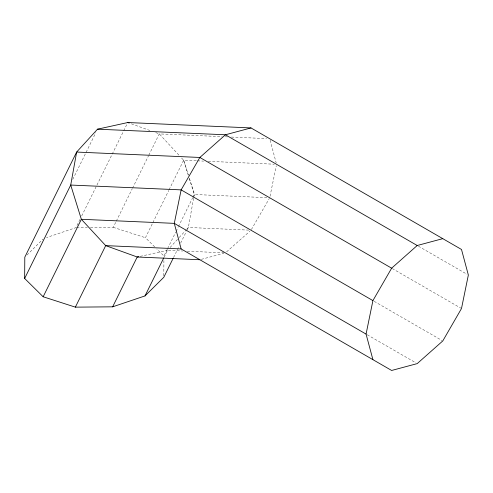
<?xml version="1.0" encoding="UTF-8"?>
<svg xmlns="http://www.w3.org/2000/svg" width="493" height="493" viewBox="0 0 493 493"><rect width="100%" height="100%" fill="white"/><g stroke="black" fill="none" stroke-linecap="round" stroke-linejoin="round"><path stroke-width="0.37" stroke-dasharray="2.46 1.85" d="M163.799 275.784L163.91 260.569M193.607 198.235L188.363 227.47L186.681 230.884M193.743 197.49L194.279 194.489L189.3 178.46M270.022 196.3L276.265 165.796M72.754 179.403L95.827 132.623M80.014 219.403L75.947 227.643L46.459 237.595M81.709 215.965L111.856 154.827M112.194 154.136L123.373 131.465M123.712 130.781L127.102 123.909M90.404 227.526L113.23 227.335L115.941 221.838M116.28 221.147L132.198 188.862M132.537 188.178L148.461 155.887M148.8 155.203L159.301 133.905L222.177 136.66M154.691 246.857L145.441 237.712L152.54 223.317M152.879 222.633L168.766 190.409M169.105 189.719L183.642 160.243L196.701 160.81M167.318 249.168L163.947 256.003L156.866 249.008M167.651 248.484L175.742 232.08M176.081 231.396L178.102 227.298M178.441 226.614L192.597 197.909M192.929 197.225L194.279 194.489L267.434 197.693M164.077 257.254L167.478 250.352L182.73 251.017M173.554 257.506L179.273 245.902M180.623 243.172L186.342 231.568M251.381 229.553L269.338 198.451M170.023 247.56L178.688 238.076M179.193 237.515L186.323 229.707M186.835 229.146L188.363 227.47L248.706 230.114M26.955 255.047L43.045 239.099M226.564 251.88L249.865 231.223M201.317 259.349L223.964 253.279M140.172 256.348L167.478 250.352M76.711 227.637L87.36 227.55M225.246 136.789L227.544 136.894M231.377 137.06L266.651 138.601M197.465 160.847L203.609 161.112M208.219 161.316L274.262 164.206M187.303 251.22L223.902 252.823M113.23 227.335L145.441 237.712M131.36 123.829L149.989 130.546M155.72 132.611L159.301 133.905L179.501 155.757M418.409 246.198L467.019 274.262M392.243 268.531L460.832 308.131M374.193 301.34L442.116 340.552M367.267 334.778L415.876 362.842M181.572 158L183.642 160.243L188.455 175.36M189.374 178.238L194.871 195.511M183.642 160.243L188.394 175.545M270.109 140.197L276.179 162.85"/><path stroke-width="0.74" d="M173.216 258.19L163.787 277.306L145.016 295.911L112.65 306.831L75.367 307.145L43.156 296.768L24.65 278.471L24.804 257.173L76.637 152.06L97.522 129.184L127.779 122.535L250.999 127.927L461.497 249.464L468.35 275.032L461.497 308.513L442.782 340.94L417.207 363.612L391.639 370.465L181.141 248.934L105.699 245.631L81.357 219.293L70.721 185.048L76.637 152.06L199.856 157.458L391.639 268.18L417.207 245.508L442.782 238.655M372.918 359.656L366.065 334.088L372.918 300.601L391.639 268.18M24.65 278.471L70.721 185.048L181.141 189.879L372.918 300.601M43.156 296.768L81.357 219.293L174.288 223.36L366.065 334.088M75.367 307.145L105.699 245.631L137.22 257.001L199.856 259.737M112.65 306.831L137.22 257.001L138.699 256.674M145.016 295.911L163.738 257.944M250.999 127.927L225.43 134.78L97.522 129.184M127.779 122.535L129.209 123.053M417.207 245.508L225.43 134.78L199.856 157.458L181.141 189.879L174.288 223.36L181.141 248.934"/></g></svg>
